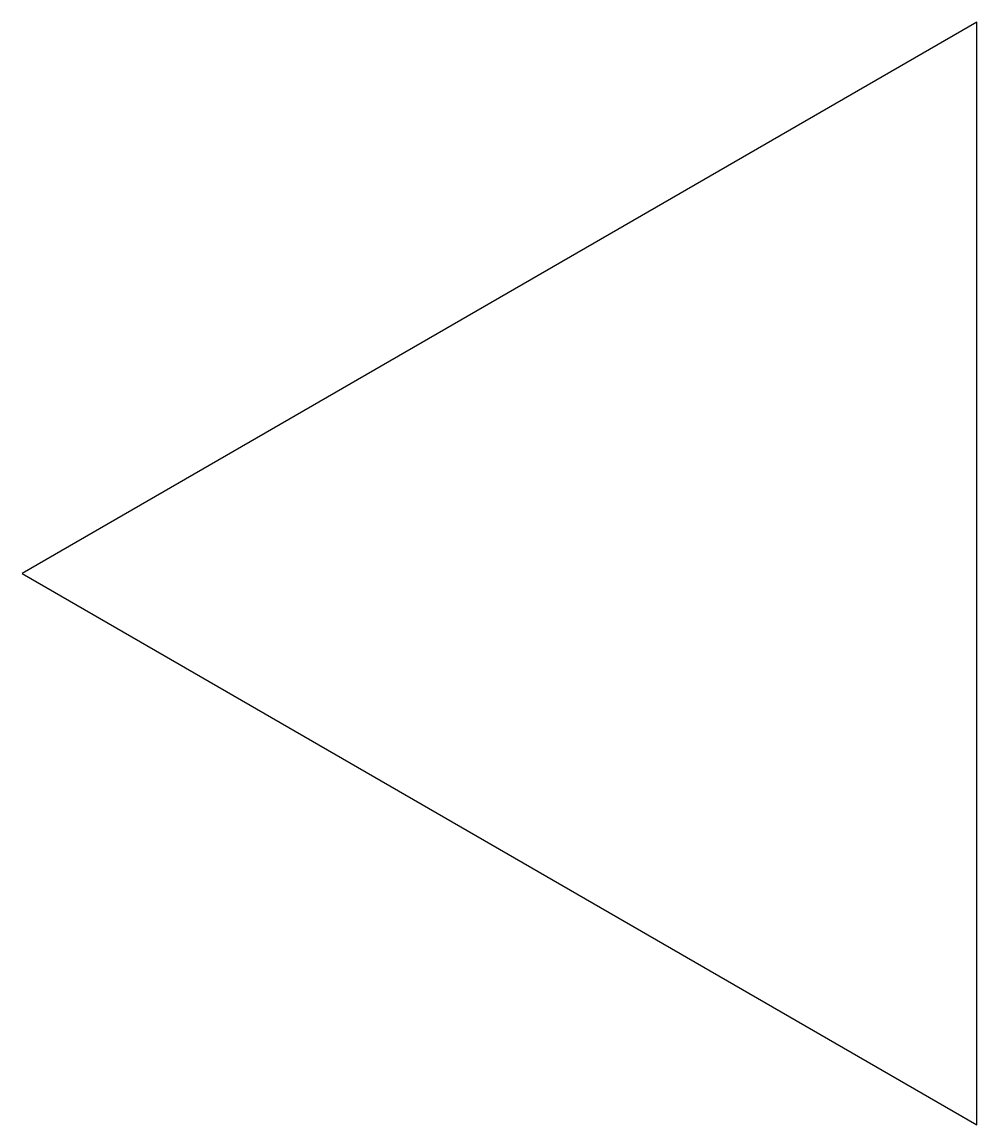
# Model space of a CAD drawing. Extents: x -50 to 25, y -43.3 to 43.3.
import ezdxf

# ---------------------------------------------------------------- set-up
doc = ezdxf.new("R2010")
doc.units = 0
doc.layers.get('0').update_dxf_attribs({"linetype": 'continuous'})

# ---------------------------------------------------------------- blocks, each defined once
blk = doc.blocks.new('PAD')
at = {"color": 0}
for p, q in [((25, 43.301), (-50, 0)), ((25, -43.301), (25, 43.301)), ((-50, 0), (25, -43.301))]:
    blk.add_line(p, q, dxfattribs=at)

msp = doc.modelspace()

# ---------------------------------------------------------------- block references
at = {"color": 0}
msp.add_blockref('PAD', (0, 0), dxfattribs=at)

doc.saveas('drawing.dxf')
